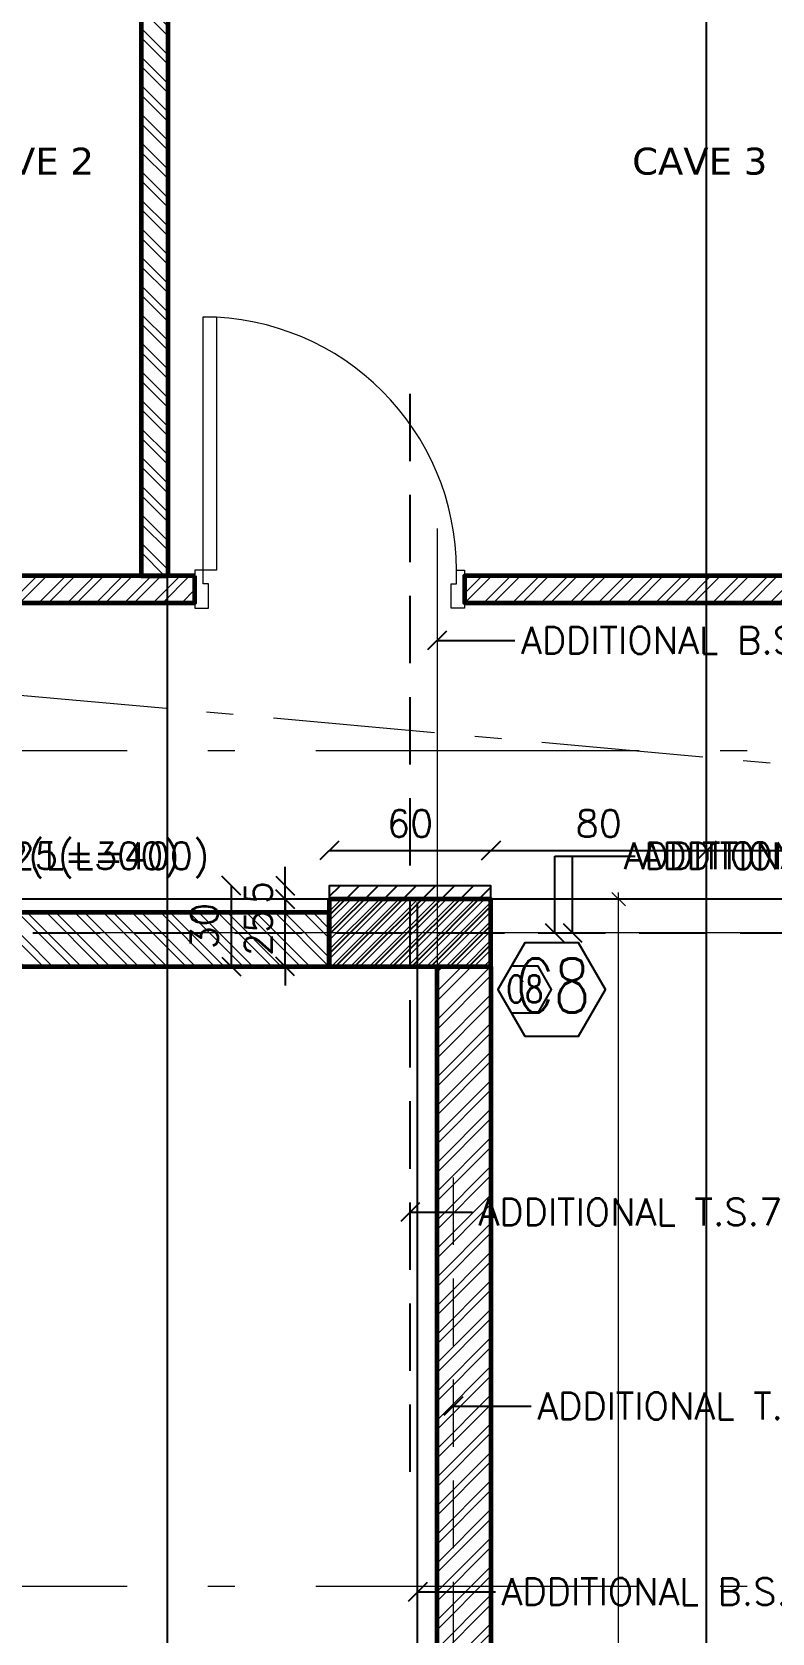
# Model space of a CAD drawing. Header units: inches. Extents: x -48 to 777, y -156 to 510.
# Drawn here: x 595.67 to 598.42, y 251.34 to 257.28 of the extents above; entities that cross this region are included whole.
import ezdxf
from ezdxf.enums import TextEntityAlignment as Align

# ---------------------------------------------------------------- set-up
doc = ezdxf.new("R2010")
doc.units = ezdxf.units.IN
doc.header["$MEASUREMENT"] = 0
doc.set_wipeout_variables(frame=1)
doc.linetypes.add('ACAD_ISO10W100', pattern=[18, 12, -3, 0, -3])
doc.linetypes.add('HIDDEN', pattern=[0.375, 0.25, -0.125])
doc.layers.get('Defpoints').update_dxf_attribs({"lineweight": 5})
for name, color, linetype, lineweight in [('A-AXIS ST', 251, 'ACAD_ISO10W100', 5), ('A-DIM', 9, 'Continuous', 5), ('A-DOORS', 38, 'Continuous', 20), ('A-HIDDEN', 254, 'HIDDEN', 5), ('A-LEVELS', 139, 'Continuous', 20), ('A-LIMIT LOT', 235, 'ACAD_ISO10W100', 20), ('A-PILLARS', 1, 'Continuous', 60), ('A-TEXT', 50, 'Continuous', 15), ('A-WALLS', 7, 'Continuous', 60), ('H-PILLARS', 61, 'Continuous', 5), ('H-WALLS', 51, 'Continuous', 5), ('str-col-dimension', 6, 'Continuous', 50), ('str-raft-bottom', 1, 'Continuous', 5), ('str-raft-top', 1, 'Continuous', 5)]:
    doc.layers.add(name, color=color, linetype=linetype, lineweight=lineweight)
doc.layers.add('HH-DARK GREY', color=7, linetype='Continuous', lineweight=5, true_color=0x404040)
for name, color, linetype in [('Str-Axes', 8, 'Continuous'), ('str-col-hatch', 8, 'Continuous'), ('str-COL-TAG-100', 1, 'Continuous'), ('str-COL-TAG-50', 7, 'Continuous'), ('str-columns', 3, 'Continuous'), ('str-slab-bottom-reinf.', 1, 'Continuous'), ('str-slab-top', 1, 'Continuous')]:
    doc.layers.add(name, color=color, linetype=linetype)
doc.styles.add('ROMAN', font='ROMANS.SHX')
doc.styles.add('ROMAND', font='verdana.ttf')
doc.styles.add('ROMANS', font='romans__.ttf', dxfattribs={"height": 0.14})
doc.dimstyles.new('M-1.50', dxfattribs={"dimtxt": 0.1, "dimasz": 0.05, "dimexe": 0.025, "dimexo": 0.025, "dimgap": 0.05, "dimtad": 1, "dimlfac": 100, "dimrnd": 0.5, "dimzin": 9, "dimdsep": 46, "dimtxsty": 'ROMAND', "dimblk": 'OBLIQUE', "dimcen": 1, "dimdle": 0.025, "dimclrd": 256, "dimclre": 256, "dimclrt": 2, "dimadec": 0, "dimazin": 0, "dimtfac": 0.666667, "dimtmove": 2, "dimatfit": 3, "dimfxl": 0.04, "dimtolj": 1, "dimtzin": 5, "dimlwd": -1, "dimlwe": -1, "dimarcsym": 0})
doc.dimstyles.new('structure', dxfattribs={"dimtxt": 0.1, "dimasz": 0.07, "dimexe": 0.18, "dimexo": 1, "dimgap": 0.05, "dimtad": 1, "dimdec": 1, "dimlfac": 100, "dimrnd": 0.5, "dimdsep": 46, "dimtxsty": 'ROMAN', "dimblk1": 'OBLIQUE', "dimblk2": 'OBLIQUE', "dimsah": 1, "dimcen": 0.009, "dimse1": 1, "dimse2": 1, "dimclrd": 4, "dimclre": 9, "dimclrt": 1, "dimadec": 0, "dimazin": 0, "dimtfac": 0.066667, "dimtdec": 1, "dimtix": 1, "dimtmove": 2, "dimatfit": 3, "dimldrblk": 'OBLIQUE', "dimfxl": 0.18, "dimtolj": 1, "dimarcsym": 0})

# ---------------------------------------------------------------- blocks, each defined once
blk = doc.blocks.new('_Oblique')
at = {"color": 0, "linetype": 'ByBlock', "lineweight": -2}
blk.add_line((-0.5, -0.5), (0.5, 0.5), dxfattribs=at)
blk = doc.blocks.new('*D435')
at = {"layer": 'A-DIM', "transparency": 16777216}
for p, q in [((597.2018, 254.0584), (597.8754, 254.0584)), ((597.8504, 247.2834), (597.8504, 254.0834)), ((597.2018, 247.3084), (597.8754, 247.3084))]:
    blk.add_line(p, q, dxfattribs=at)
at = {"layer": 'Defpoints', "color": 0, "transparency": 16777216}
for p in [(597.1768, 254.0584), (597.8504, 254.0584), (597.1768, 247.3084)]:
    blk.add_point(p, dxfattribs=at)
at = {"layer": 'A-DIM', "transparency": 16777216, "xscale": 0.05, "yscale": 0.05, "zscale": 0.05}
for p, rotation in [((597.8504, 254.0584), 90), ((597.8504, 247.3084), 270)]:
    blk.add_blockref('_Oblique', p, dxfattribs=dict(at, rotation=rotation))
at = {"layer": 'A-DIM', "color": 2, "transparency": 16777216, "insert": (597.7485, 250.6834), "char_height": 0.1, "attachment_point": 5, "rotation": 90, "style": 'ROMAND'}
blk.add_mtext('\\A1;675', dxfattribs=at)
blk = doc.blocks.new('LOT 688  TOPOGRAPHIC PLAN')
at = {"layer": 'A-LEVELS', "linetype": 'Continuous'}
blk.add_lwpolyline([(-315991.49931, -27903.77041), (-315989.82419, -27903.14766), (-315988.13907, -27902.56039), (-315986.49852, -27901.84927), (-315986.07793, -27901.70635), (-315985.64327, -27901.60757), (-315984.76299, -27901.44127), (-315983.03305, -27901.03153), (-315982.17605, -27900.81323), (-315981.3012, -27900.63057), (-315980.3909, -27900.51656), (-315979.95952, -27900.41536), (-315979.77651, -27900.30285), (-315979.61232, -27900.14969), (-315978.96618, -27899.39156), (-315978.27808, -27898.62505)], dxfattribs=at)
at = {"linetype": 'Continuous'}
blk.add_wipeout([(-315996.80172, -27893.57917), (-315969.32038, -27896.23659), (-315969.32038, -27930.53073), (-315964.08799, -27936.87852), (-315964.6636, -27941.43051), (-315970.22923, -27937.16678), (-315985.1164, -27950.2257)], dxfattribs=at).dxf.layer = 'A-LIMIT LOT'
at = {"layer": 'A-HIDDEN', "linetype": 'ACAD_ISO10W100', "ltscale": 0.05}
blk.add_lwpolyline([(-315992.30527, -27900.52725), (-315983.21966, -27944.57125), (-315970.69258, -27933.58259), (-315972.32038, -27931.60779), (-315972.32038, -27902.3323)], close=True, dxfattribs=at)
blk = doc.blocks.new('*U982')
for points in [[(130, -160), (100, -160), (100, -20), (150, -20), (150, -110), (130, -110), (130, -160)], [(1070, -160), (1100, -160), (1100, -20), (1050, -20), (1050, -110), (1070, -110), (1070, -160)], [(1020, -1100), (1020, -160), (1070, -160), (1070, -1100)]]:
    blk.add_lwpolyline(points, close=True)
blk.add_arc((1070, -160), 940, 180, 270)
blk = doc.blocks.new('tags')
at = {"layer": 'str-COL-TAG-100', "color": 2}
blk.add_lwpolyline([(0.125, -0.2616), (0.325, -0.2616), (0.425, -0.0884), (0.325, 0.0848), (0.125, 0.0848), (0.025, -0.0884)], close=True, dxfattribs=at)
at = {"layer": 'str-COL-TAG-50', "color": 2}
blk.add_lwpolyline([(0.075, -0.175), (0.175, -0.175), (0.225, -0.0884), (0.175, -0.0018), (0.075, -0.0018), (0.025, -0.0884)], close=True, dxfattribs=at)
at = {"layer": 'str-COL-TAG-100', "color": 1, "style": 'ROMANS', "width": 0.699426}
blk.add_attdef('NUMBER', text='', height=0.2, dxfattribs=at).set_placement((0.0918, -0.1741), (0.3679, -0.1741), align=Align.FIT)
at = {"layer": 'str-COL-TAG-50', "color": 1, "style": 'ROMANS', "width": 0.697102}
blk.add_attdef('NUMBER', text='', height=0.1, dxfattribs=at).set_placement((0.0562, -0.1375), (0.1938, -0.1375), align=Align.FIT)
blk = doc.blocks.new('*D2143')
at = {"layer": 'Defpoints', "color": 0, "transparency": 16777216}
for p in [(596.6131, 254.1083), (596.7768, 254.1083), (596.7768, 254.0583)]:
    blk.add_point(p, dxfattribs=at)
at = {"layer": 'str-col-dimension', "color": 4, "lineweight": -2, "transparency": 16777216}
for p, q in [((596.6131, 254.1083), (596.6131, 254.1783)), ((596.6131, 254.0583), (596.6131, 254.1083)), ((596.6131, 254.0583), (596.6131, 253.9883))]:
    blk.add_line(p, q, dxfattribs=at)
at = {"layer": 'str-col-dimension', "color": 4, "lineweight": -2, "transparency": 16777216, "xscale": 0.07, "yscale": 0.07, "zscale": 0.07}
for p, rotation in [((596.6131, 254.1083), 270), ((596.6131, 254.0583), 90)]:
    blk.add_blockref('_Oblique', p, dxfattribs=dict(at, rotation=rotation))
at = {"layer": 'str-col-dimension', "color": 1, "transparency": 16777216, "insert": (596.5131, 254.0833), "char_height": 0.1, "attachment_point": 5, "rotation": 90, "style": 'ROMAN'}
blk.add_mtext('\\A1;5', dxfattribs=at)
blk = doc.blocks.new('*D2144')
at = {"layer": 'Defpoints', "color": 0, "transparency": 16777216}
for p in [(597.3768, 254.2391), (596.7768, 254.1083), (597.3768, 254.1083)]:
    blk.add_point(p, dxfattribs=at)
at = {"layer": 'str-col-dimension', "color": 4, "lineweight": -2, "transparency": 16777216}
blk.add_line((596.7768, 254.2391), (597.3768, 254.2391), dxfattribs=at)
at = {"layer": 'str-col-dimension', "color": 4, "lineweight": -2, "transparency": 16777216, "xscale": 0.07, "yscale": 0.07, "zscale": 0.07, "rotation": 180}
blk.add_blockref('_Oblique', (596.7768, 254.2391), dxfattribs=at)
at = {"layer": 'str-col-dimension', "color": 4, "lineweight": -2, "transparency": 16777216, "xscale": 0.07, "yscale": 0.07, "zscale": 0.07}
blk.add_blockref('_Oblique', (597.3768, 254.2391), dxfattribs=at)
at = {"layer": 'str-col-dimension', "color": 1, "transparency": 16777216, "insert": (597.0768, 254.3391), "char_height": 0.1, "attachment_point": 5, "style": 'ROMAN'}
blk.add_mtext('\\A1;60', dxfattribs=at)
blk = doc.blocks.new('*D2145')
at = {"layer": 'Defpoints', "color": 0, "transparency": 16777216}
for p in [(598.1768, 254.2391), (597.3768, 254.1083), (598.1768, 254.1083)]:
    blk.add_point(p, dxfattribs=at)
at = {"layer": 'str-col-dimension', "color": 4, "lineweight": -2, "transparency": 16777216}
blk.add_line((597.3768, 254.2391), (598.1768, 254.2391), dxfattribs=at)
at = {"layer": 'str-col-dimension', "color": 4, "lineweight": -2, "transparency": 16777216, "xscale": 0.07, "yscale": 0.07, "zscale": 0.07, "rotation": 180}
blk.add_blockref('_Oblique', (597.3768, 254.2391), dxfattribs=at)
at = {"layer": 'str-col-dimension', "color": 4, "lineweight": -2, "transparency": 16777216, "xscale": 0.07, "yscale": 0.07, "zscale": 0.07}
blk.add_blockref('_Oblique', (598.1768, 254.2391), dxfattribs=at)
at = {"layer": 'str-col-dimension', "color": 1, "transparency": 16777216, "insert": (597.7768, 254.3391), "char_height": 0.1, "attachment_point": 5, "style": 'ROMAN'}
blk.add_mtext('\\A1;80', dxfattribs=at)
blk = doc.blocks.new('*D2146')
at = {"layer": 'Defpoints', "color": 0, "transparency": 16777216}
for p in [(596.4137, 254.1083), (596.5774, 254.1083), (596.5774, 253.8083)]:
    blk.add_point(p, dxfattribs=at)
at = {"layer": 'str-col-dimension', "color": 4, "lineweight": -2, "transparency": 16777216}
blk.add_line((596.4137, 253.8083), (596.4137, 254.1083), dxfattribs=at)
at = {"layer": 'str-col-dimension', "color": 4, "lineweight": -2, "transparency": 16777216, "xscale": 0.07, "yscale": 0.07, "zscale": 0.07}
for p, rotation in [((596.4137, 254.1083), 90), ((596.4137, 253.8083), 270)]:
    blk.add_blockref('_Oblique', p, dxfattribs=dict(at, rotation=rotation))
at = {"layer": 'str-col-dimension', "color": 1, "transparency": 16777216, "insert": (596.3137, 253.9583), "char_height": 0.1, "attachment_point": 5, "rotation": 90, "style": 'ROMAN'}
blk.add_mtext('\\A1;30', dxfattribs=at)
blk = doc.blocks.new('*D2147')
at = {"layer": 'Defpoints', "color": 0, "transparency": 16777216}
for p in [(596.6131, 254.0583), (596.7768, 254.0583), (596.7768, 253.8083)]:
    blk.add_point(p, dxfattribs=at)
at = {"layer": 'str-col-dimension', "color": 4, "lineweight": -2, "transparency": 16777216}
for p, q in [((596.6131, 254.0583), (596.6131, 254.1283)), ((596.6131, 253.8083), (596.6131, 254.0583)), ((596.6131, 253.8083), (596.6131, 253.7383))]:
    blk.add_line(p, q, dxfattribs=at)
at = {"layer": 'str-col-dimension', "color": 4, "lineweight": -2, "transparency": 16777216, "xscale": 0.07, "yscale": 0.07, "zscale": 0.07}
for p, rotation in [((596.6131, 254.0583), 270), ((596.6131, 253.8083), 90)]:
    blk.add_blockref('_Oblique', p, dxfattribs=dict(at, rotation=rotation))
at = {"layer": 'str-col-dimension', "color": 1, "transparency": 16777216, "insert": (596.5131, 253.9333), "char_height": 0.1, "attachment_point": 5, "rotation": 90, "style": 'ROMAN'}
blk.add_mtext('\\A1;25', dxfattribs=at)
blk = doc.blocks.new('*D2152')
at = {"layer": 'Defpoints', "color": 0, "transparency": 16777216}
for p in [(598.9768, 254.2391), (598.1768, 254.1083), (598.9768, 254.1083)]:
    blk.add_point(p, dxfattribs=at)
at = {"layer": 'str-col-dimension', "color": 4, "lineweight": -2, "transparency": 16777216}
blk.add_line((598.1768, 254.2391), (598.9768, 254.2391), dxfattribs=at)
at = {"layer": 'str-col-dimension', "color": 4, "lineweight": -2, "transparency": 16777216, "xscale": 0.07, "yscale": 0.07, "zscale": 0.07, "rotation": 180}
blk.add_blockref('_Oblique', (598.1768, 254.2391), dxfattribs=at)
at = {"layer": 'str-col-dimension', "color": 4, "lineweight": -2, "transparency": 16777216, "xscale": 0.07, "yscale": 0.07, "zscale": 0.07}
blk.add_blockref('_Oblique', (598.9768, 254.2391), dxfattribs=at)
at = {"layer": 'str-col-dimension', "color": 1, "transparency": 16777216, "insert": (598.5768, 254.3391), "char_height": 0.1, "attachment_point": 5, "style": 'ROMAN'}
blk.add_mtext('\\A1;80', dxfattribs=at)

msp = doc.modelspace()

# ---------------------------------------------------------------- block references
at = {"layer": 'A-TEXT'}
msp.add_blockref('LOT 688  TOPOGRAPHIC PLAN', (316579.44716, 28156.10823), dxfattribs=at)

# ---------------------------------------------------------------- next in the draw order: hatches: boundary and pattern name
at = {"layer": 'H-PILLARS'}
h = msp.add_hatch(dxfattribs=at)
h.set_pattern_fill('ANSI31', color=256, scale=0.2)
h.set_pattern_definition([(45, (0, 99), (-0.0176776695, 0.0176776695), [])])
edge = h.paths.add_edge_path()
edge.add_line((589.47678, 253.80841), (589.72678, 253.80848))
edge.add_line((589.72678, 253.80848), (589.72662, 247.55845))
edge.add_line((589.72662, 247.55845), (590.22678, 247.55845))
edge.add_line((590.22678, 247.55845), (590.22678, 242.30688))
edge.add_line((590.22678, 242.30688), (593.02678, 242.30688))
edge.add_line((593.02678, 242.30688), (593.02678, 228.85688))
edge.add_line((593.02678, 228.85688), (597.42678, 228.85688))
edge.add_line((597.42678, 228.85688), (597.42678, 228.60688))
edge.add_line((597.42678, 228.60688), (592.77678, 228.60688))
edge.add_line((592.77678, 228.60688), (592.77678, 242.05688))
edge.add_line((592.77678, 242.05688), (589.97678, 242.05688))
edge.add_line((589.97678, 242.05688), (589.97678, 247.30845))
edge.add_line((589.97678, 247.30845), (589.47678, 247.30845))
edge.add_line((589.47678, 247.30845), (589.47678, 254.05845))
h = msp.add_hatch(dxfattribs=at)
h.set_pattern_fill('ANSI31', color=256, scale=0.2)
h.set_pattern_definition([(45, (55.008247, -69.719428), (-0.0176776695, 0.0176776695), [])])
h.paths.add_polyline_path([(596.77678, 254.05831), (596.77678, 253.80831), (597.37678, 253.80831), (597.37678, 254.05831)])
at = {"layer": 'H-WALLS'}
h = msp.add_hatch(dxfattribs=at)
h.set_pattern_fill('ANSI32', color=256, scale=0.2, angle=90)
h.set_pattern_definition([(135, (922.697855, -585.80029), (-0.0530330086, -0.0530330086), []), (135, (922.697855, -585.764935), (-0.0530330086, -0.0530330086), [])])
h.paths.add_polyline_path([(596.07857, 257.55831), (596.07857, 255.25831), (596.17853, 255.25831), (596.17853, 257.55831)])
h = msp.add_hatch(dxfattribs=at)
h.set_pattern_fill('ANSI32', color=256, scale=0.2)
h.set_pattern_definition([(45, (-248.31628, -71.36096), (-0.0530330086, 0.0530330086), []), (45, (-248.28093, -71.36096), (-0.0530330086, 0.0530330086), [])])
h.paths.add_polyline_path([(596.27853, 255.25831), (594.87857, 255.25831), (594.87857, 255.15835), (596.27853, 255.15835)])
h = msp.add_hatch(dxfattribs=at)
h.set_pattern_fill('ANSI32', color=256, scale=0.2)
h.set_pattern_definition([(45, (-245.81632, -71.36096), (-0.0530330086, 0.0530330086), []), (45, (-245.78097, -71.36096), (-0.0530330086, 0.0530330086), [])])
h.paths.add_polyline_path([(598.77851, 255.25831), (597.27853, 255.25831), (597.27853, 255.15835), (598.77851, 255.15835)])
h = msp.add_hatch(dxfattribs=at)
h.set_pattern_fill('ANSI32', color=256, scale=0.2, angle=90)
h.set_pattern_definition([(135, (0, 99), (-0.053033009, -0.053033009), []), (135, (0, 99.035355), (-0.053033009, -0.053033009), [])])
h.paths.add_polyline_path([(593.82678, 253.80831), (596.77678, 253.80831), (596.77678, 254.00831), (593.82678, 254.00831)])
h = msp.add_hatch(dxfattribs=at)
h.set_pattern_fill('ANSI32', color=256, scale=0.2)
h.set_pattern_definition([(45, (-242.29175, -76.21088), (-0.0530330086, 0.0530330086), []), (45, (-242.25639, -76.21088), (-0.0530330086, 0.0530330086), [])])
h.paths.add_polyline_path([(597.17683, 247.30845), (597.17682, 253.80845), (597.37678, 253.80845), (597.37678, 247.30845)])
at = {"layer": 'HH-DARK GREY'}
h = msp.add_hatch(dxfattribs=at)
h.set_pattern_fill('EARTH', color=256, scale=2)
h.set_pattern_definition([(0, (-242.49175, -75.7109), (0.5, 0.5), [0.5, -0.5]), (0, (-242.49175, -75.5234), (0.5, 0.5), [0.5, -0.5]), (0, (-242.49175, -75.3359), (0.5, 0.5), [0.5, -0.5]), (90, (-242.42925, -75.2734), (-0.5, 0.5), [0.5, -0.5]), (90, (-242.24175, -75.2734), (-0.5, 0.5), [0.5, -0.5]), (90, (-242.05425, -75.2734), (-0.5, 0.5), [0.5, -0.5])])
edge = h.paths.add_edge_path()
edge.add_line((589.47678, 254.05845), (589.47678, 247.30845))
edge.add_line((589.47678, 247.30845), (589.97678, 247.30845))
edge.add_line((589.97678, 247.30845), (589.97678, 242.05688))
edge.add_line((589.97678, 242.05688), (592.77678, 242.05688))
edge.add_line((592.77678, 242.05688), (592.77678, 228.60688))
edge.add_line((592.77678, 228.60688), (597.22678, 228.60688))
edge.add_line((597.22678, 228.60688), (597.22678, 224.90688))
edge.add_line((597.22678, 224.90688), (590.66159, 224.90688))
edge.add_line((590.66159, 224.90688), (582.9059, 262.50387))
edge.add_line((582.9059, 262.50387), (609.87678, 259.89581))
edge.add_line((609.87678, 259.89581), (609.87678, 225.48774))
edge.add_line((609.87678, 225.48774), (610.35557, 224.90688))
edge.add_line((610.35557, 224.90688), (604.37678, 224.90688))
edge.add_arc((604.37678, 228.15688), 3.25, 180, 270, ccw=False)
edge.add_line((601.12678, 228.15688), (601.12678, 228.60688))
edge.add_line((601.12678, 228.60688), (605.57678, 228.60688))
edge.add_line((605.57678, 228.60688), (605.57678, 242.05688))
edge.add_line((605.57678, 242.05688), (607.12678, 242.05688))
edge.add_line((607.12678, 242.05688), (607.12678, 246.60861))
edge.add_line((607.12678, 246.60861), (605.42678, 246.60861))
edge.add_line((605.42678, 246.60861), (605.4268, 253.65849))
edge.add_line((605.4268, 253.65849), (606.67686, 253.65849))
edge.add_line((606.67686, 253.65849), (606.6768, 257.80831))
edge.add_line((606.6768, 257.80831), (589.47678, 257.80848))
edge.add_line((589.47678, 257.80848), (589.47671, 254.08973))
edge.add_line((589.47671, 254.08973), (589.47678, 254.05845))
at = {"layer": 'str-col-hatch'}
h = msp.add_hatch(dxfattribs=at)
h.set_pattern_fill('ANSI31', color=256, scale=0.4)
h.set_pattern_definition([(45, (-99.00302, 203.09906), (-0.035355339, 0.035355339), [])])
h.paths.add_polyline_path([(596.77678, 254.10831), (596.77678, 253.80831), (597.37678, 253.80831), (597.37678, 254.10831)])

# ---------------------------------------------------------------- next in the draw order: linework, layer by layer
at = {"layer": 'A-AXIS ST', "ltscale": 0.1}
for p, q in [((596.17678, 221.25688), (596.17678, 260.35831)), ((598.17678, 221.25688), (598.17678, 260.35831)), ((613.12678, 254.60831), (583.32678, 254.60831)), ((613.12678, 251.50845), (583.32678, 251.50845))]:
    msp.add_line(p, q, dxfattribs=at)
at = {"layer": 'A-PILLARS'}
msp.add_lwpolyline([(596.77678, 254.05831), (596.77678, 253.80831), (597.37678, 253.80831), (597.37678, 254.05831)], close=True, dxfattribs=at)
at = {"layer": 'A-WALLS'}
for points in [[(596.07857, 257.55831), (596.07857, 255.25831), (596.17853, 255.25831), (596.17853, 257.55831)], [(596.27853, 255.25831), (594.87857, 255.25831), (594.87857, 255.15835), (596.27853, 255.15835)], [(598.77851, 255.25831), (597.27853, 255.25831), (597.27853, 255.15835), (598.77851, 255.15835)], [(593.82678, 253.80831), (596.77678, 253.80831), (596.77678, 254.00831), (593.82678, 254.00831)], [(597.17683, 247.30845), (597.17682, 253.80845), (597.37678, 253.80845), (597.37678, 247.30845)]]:
    msp.add_lwpolyline(points, close=True, dxfattribs=at)
at = {"layer": 'HH-DARK GREY'}
msp.add_lwpolyline([(605.57678, 242.05688), (607.12678, 242.05688), (607.12678, 246.60861), (605.42678, 246.60861), (605.4268, 253.80845), (605.4268, 253.80845), (605.4268, 254.05845), (589.47678, 254.05845), (589.47678, 247.30845), (589.97678, 247.30845), (589.97678, 242.05688), (592.77678, 242.05688), (592.77678, 228.60688), (597.22678, 228.60688), (597.47678, 228.60688), (597.47678, 225.95688), (601.65465, 225.95688, -0.1715835), (600.87678, 228.15688), (600.87678, 228.60688), (601.12678, 228.60688), (605.57678, 228.60688)], format="xyb", close=True, dxfattribs=at)
msp.add_lwpolyline([(597.17682, 253.80831), (589.72663, 253.80831), (589.72665, 247.55845), (590.22678, 247.55845), (590.22678, 242.30688), (593.02678, 242.30688), (593.02678, 228.85688), (605.32678, 228.85688), (605.32678, 242.30688), (606.87678, 242.30688), (606.87678, 246.35845), (605.17678, 246.35845), (605.17679, 247.35847), (600.81679, 247.35847), (600.81678, 247.35849), (600.17678, 247.35849), (600.17678, 242.65688), (596.17679, 242.65688), (596.17677, 247.55845), (597.17682, 247.55845)], close=True, dxfattribs=at)
at = {"layer": 'Str-Axes', "ltscale": 0.1}
for p, q in [((596.17678, 221.25688), (596.17678, 260.35831)), ((598.17678, 221.25688), (598.17678, 260.35831)), ((611.62657, 254.05831), (583.32678, 254.05831))]:
    msp.add_line(p, q, dxfattribs=at)
at = {"layer": 'str-columns'}
msp.add_lwpolyline([(597.37678, 253.80831), (597.37678, 254.10831), (596.77678, 254.10831), (596.77678, 253.80831)], close=True, dxfattribs=at)
at = {"layer": 'str-raft-bottom'}
for p, q in [((597.17678, 255.43345), (597.17678, 252.43345)), ((600.67678, 253.93331), (595.67678, 253.93331))]:
    msp.add_line(p, q, dxfattribs=at)
at = {"layer": 'str-raft-top', "linetype": 'HIDDEN'}
msp.add_line((597.23709, 253.02604), (597.23709, 249.02604), dxfattribs=at)
at = {"layer": 'str-slab-bottom-reinf.'}
msp.add_line((597.10454, 247.30845), (597.10454, 254.04629), dxfattribs=at)
at = {"layer": 'str-slab-top', "linetype": 'HIDDEN'}
for p, q in [((597.07678, 251.93331), (597.07678, 255.93331)), ((595.67678, 253.93331), (600.67678, 253.93331))]:
    msp.add_line(p, q, dxfattribs=at)

# ---------------------------------------------------------------- next in the draw order: block references
at = {"layer": 'A-DOORS', "xscale": 0.0009999999999906, "yscale": 0.0009999999999906, "zscale": 0.0009999999999906, "rotation": 180}
msp.add_blockref('*U982', (597.37853, 255.11833), dxfattribs=at)
at = {"layer": 'str-columns'}
ref = msp.add_blockref('tags', (597.37678, 253.81215), dxfattribs=at)
ref.add_attrib('NUMBER', 'C8', dxfattribs={"layer": 'str-COL-TAG-50', "color": 1, "height": 0.1, "style": 'ROMANS', "width": 0.63631}).set_placement((597.43297, 253.67465), (597.57056, 253.67465), align=Align.FIT)
ref.add_attrib('NUMBER', 'C8', dxfattribs={"layer": 'str-COL-TAG-100', "color": 1, "height": 0.2, "style": 'ROMANS', "width": 0.638431}).set_placement((597.46862, 253.6381), (597.74471, 253.6381), align=Align.FIT)

# ---------------------------------------------------------------- next in the draw order: texts
at = {"layer": 'A-TEXT', "char_height": 0.1, "width": 3.692324, "attachment_point": 9, "style": 'ROMAND'}
for s, insert in [('CAVE 2', (595.90355, 256.74446)), ('CAVE 3', (598.4018, 256.74446))]:
    msp.add_mtext(s, dxfattribs=dict(at, insert=insert))
at = {"layer": 'str-raft-bottom', "style": 'ROMAN'}
for s, p in [('ADDITIONAL B.S.5T20(L=300)', (597.48801, 254.96872)), ('ADDITIONAL B.S.3T12(L=300)', (594.27131, 254.16911)), ('ADDITIONAL B.S.5T14(L=500)', (597.86861, 254.16911))]:
    msp.add_text(s, height=0.1, dxfattribs=at).set_placement(p)
at = {"layer": 'str-raft-top', "style": 'ROMAN'}
msp.add_text('ADDITIONAL T.S.6T16(L=400)', height=0.1, dxfattribs=at).set_placement((597.54832, 252.12832))
at = {"layer": 'str-slab-bottom-reinf.', "style": 'ROMAN'}
msp.add_text('ADDITIONAL B.S.3T16(L=675)', height=0.1, dxfattribs=at).set_placement((597.41577, 251.43888))
at = {"layer": 'str-slab-top', "style": 'ROMAN'}
for s, p in [('ADDITIONAL T.S.6T25(L=400)', (594.4024, 254.16911)), ('ADDITIONAL T.S.5T16(L=500)', (597.93441, 254.16911)), ('ADDITIONAL T.S.7T16(L=400)', (597.33016, 252.84782))]:
    msp.add_text(s, height=0.1, dxfattribs=at).set_placement(p)

# ---------------------------------------------------------------- next in the draw order: dimensions: what is measured, and where the dimension line sits
at = {"layer": 'A-DIM'}
dim = msp.add_linear_dim(base=(597.85044, 254.05845), p1=(597.17678, 247.30845), p2=(597.17678, 254.05845), angle=90, dimstyle='M-1.50', dxfattribs=at)
dim.commit()
dim.dimension.update_dxf_attribs({"geometry": '*D435', "text_midpoint": (597.74846, 250.68345)})
at = {"layer": 'str-col-dimension'}
for p1, p2, distance, picture, middle in [((596.77678, 254.10831), (597.37678, 254.10831), 0.13078, '*D2144', (597.07678, 254.33909)), ((597.37678, 254.10831), (598.17678, 254.10831), 0.13078, '*D2145', (597.77678, 254.33909)), ((598.17678, 254.10831), (598.97678, 254.10831), 0.13078, '*D2152', (598.57678, 254.33909)), ((596.77678, 254.05831), (596.77678, 254.10831), 0.16372, '*D2143', (596.51305, 254.08331)), ((596.5774, 253.80831), (596.5774, 254.10831), 0.16372, '*D2146', (596.31368, 253.95831)), ((596.77678, 253.80831), (596.77678, 254.05831), 0.16372, '*D2147', (596.51305, 253.93331))]:
    dim = msp.add_aligned_dim(p1=p1, p2=p2, distance=distance, dimstyle='structure', dxfattribs=at)
    dim.commit()
    dim.dimension.update_dxf_attribs({"geometry": picture, "text_midpoint": middle})

# ---------------------------------------------------------------- next in the draw order: leaders
at = {"layer": 'str-raft-bottom'}
for points, override in [([(597.17678, 255.01785), (597.46555, 255.01785)], {"dimgap": 0.05, "dimtad": 0}), ([(597.61323, 253.93331), (597.61323, 254.21823), (597.84616, 254.21823)], {"dimgap": 0.05, "dimtad": 0, "dimfxl": 0.04, "dimfxlon": 1})]:
    msp.add_leader(points, dimstyle='structure', override=override, dxfattribs=at)
at = {"layer": 'str-raft-top'}
msp.add_leader([(597.23709, 252.17745), (597.52587, 252.17745)], dimstyle='structure', override={"dimgap": 0.05, "dimtad": 0}, dxfattribs=at)
at = {"layer": 'str-slab-bottom-reinf.'}
msp.add_leader([(597.10454, 251.488), (597.39332, 251.488)], dimstyle='structure', override={"dimgap": 0.05, "dimtad": 0}, dxfattribs=at)
at = {"layer": 'str-slab-top'}
for points, override in [([(597.67903, 253.93331), (597.67903, 254.21824), (597.91196, 254.21824)], {"dimgap": 0.05, "dimtad": 0, "dimfxl": 0.04, "dimfxlon": 1}), ([(597.07678, 252.89695), (597.30771, 252.89695)], {"dimgap": 0.05, "dimtad": 0})]:
    msp.add_leader(points, dimstyle='structure', override=override, dxfattribs=at)

doc.saveas('drawing.dxf')
